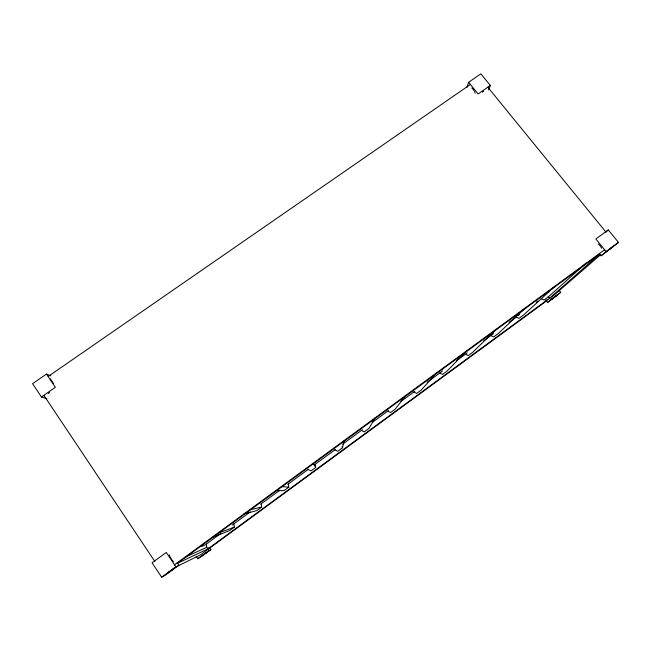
<?xml version="1.0" encoding="UTF-8"?>
<svg xmlns="http://www.w3.org/2000/svg" width="651" height="651" viewBox="0 0 651 651"><rect width="100%" height="100%" fill="white"/><g stroke="black" fill="none" stroke-linecap="round" stroke-linejoin="round"><path stroke-width="0.98" d="M334.85 449.882L337.779 451.273L342.426 447.855L344.289 440.442M466.84 87.633L468.622 82.295L480.853 73.848L490.341 85.468L488.608 89.887M375.147 418.023L368.905 428.448L364.291 431.825L361.362 430.449M405.801 395.556L395.165 409.186L390.592 412.539L387.67 411.172M437.016 372.348L421.221 390.079L416.681 393.407L413.759 392.048M467.158 350.328L447.066 371.119L442.566 374.423L439.645 373.08M496.282 329.211L472.707 352.321L468.24 355.592L465.335 354.258M525.829 307.573L498.153 333.662L493.718 336.909L490.813 335.59M606.854 231.251L608.27 229.909L618.45 242.375L601.068 255.802L599.197 253.499M554.88 286.334L523.388 315.149L518.993 318.38L516.088 317.061M586.144 263.069L548.435 296.783L544.073 299.981L541.176 298.679M600.727 254.606L551.609 297.206M545.733 300.144L547.548 302.438L560.731 292.323L559.502 290.777M601.068 255.802L618.45 242.375M560.731 292.323L547.548 302.438M233.815 523.917L234.36 527.115L229.551 530.638L212.942 537.156M261.149 503.89L261.71 507.056L256.942 510.555L243.572 514.127M288.255 484.027L288.832 487.16L284.105 490.634L275.487 490.651M315.149 464.318L315.735 467.434L311.048 470.868L308.118 469.469M546.694 300.811L200.362 554.945L174.419 567.672M196.195 556.312L197.823 558.729L210.843 549.631L209.768 548.052M210.843 549.631L197.823 558.729M174.265 564.97L604.641 249.748M205.968 544.326L220.909 533.381M232.179 525.121L250.196 511.914M260.848 504.11L279.686 490.301M287.88 484.303L308.354 469.298M314.913 464.488L335.387 449.483M342.638 444.169L362.42 429.676M372.25 422.475L388.631 410.472M400.918 401.464L414.842 391.259M427.129 382.259L442.696 370.85M456.62 360.646L467.263 352.842M483.652 340.839L493.474 333.637M509.041 322.229L516.414 316.825M518.05 315.629L519.693 314.425M536.351 302.219L537.962 301.039M161.651 577.152L175.876 566.728L166.282 552.439L152.074 562.806L161.651 577.152L164.931 575.476L178.879 565.255L177.218 562.781M608.27 229.909L595.86 238.966L606.024 251.481M41.428 396.988L55.376 387.312L46.473 374.056L32.55 383.675L41.428 396.988L46.839 398.729M490.341 85.468L478.103 93.964L468.622 82.295M48.296 376.392L470.063 84.687M185.185 557.158L206.782 547.336L206.253 544.114M201.501 546.49L205.146 544.928M218.223 533.177L234.36 527.115M249.447 509.953L261.71 507.056M281.313 486.574L288.832 487.16M46.473 374.056L50.884 375.855M487.762 87.169L606.162 232.342M548.264 296.563L550.722 299.672M313.001 463.471L315.735 467.434M206.237 546.531L208.971 550.543M43.926 395.442L154.905 561.569M342.125 446.317L342.426 447.855M547.922 299.541A4.459 1.465 52.1 0 1 547.003 299.558M173.361 561.78A5.94 1.147 55.7 0 1 169.219 554.855M598.196 243.938A5.566 2.287 51.6 0 1 601.719 248.283M208.735 547.719A4.695 0.716 55.5 0 1 208.759 548.386M53.52 383.382A5.745 1.066 52.9 0 1 50.428 378.784M48.288 393.521A4.899 1.261 -31.7 0 1 49.557 392.545M482.407 92.19A4.598 1.107 -40.9 0 1 483.644 91.238M471.796 87.958A5.395 2.124 58 0 1 474.058 90.749M474.506 91.563A5.395 2.124 58 0 1 475.189 93.191M166.412 573.93L174.378 568.193L166.412 573.93M551.259 299.501L557.028 295.204L551.259 299.501M201.371 556.296L207.547 551.82L201.371 556.296M606.171 251.725L613.462 246.281L606.171 251.725M599.644 254.045L549.582 298.231L207.881 548.939L177.528 563.253L599.644 254.045"/></g></svg>
